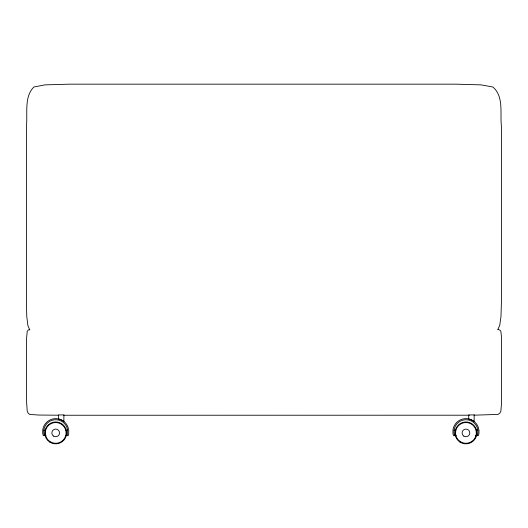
<?xml version="1.0" encoding="UTF-8"?>
<svg xmlns="http://www.w3.org/2000/svg" width="528" height="528" viewBox="0 0 528 528"><rect width="100%" height="100%" fill="white"/><g stroke="black" fill="none" stroke-linecap="round" stroke-linejoin="round"><path stroke-width="0.79" d="M67.003 435.646L67.61 433.554L67.67 430.412L66.917 427.37A12.025 12.025 0 0 0 43.831 429.95L43.771 433.092L44.398 435.646M477.246 435.646L477.847 433.554L477.906 430.412L477.154 427.37A12.025 12.025 0 0 0 454.073 429.95L454.007 433.092L454.641 435.646M497.798 329.479L499.712 325.519L500.986 316.483L501.415 302.062L501.415 126.265C499.93 113.414 504.009 96.512 492.908 87.021L481.18 84.883L456.199 84.17L69.227 84.17L44.9 84.883L33.818 87.021C23.846 97.198 27.872 113.434 26.4 126.265L26.4 302.062L26.77 316.483L27.885 325.519L29.792 330.04M29.773 329.36L28.175 330.086L27.225 331.294L26.585 338.283L26.585 402.138L27.225 411.147L28.175 413.193L29.773 414.427L38.762 415.041L58.733 415.213M469.418 415.206L63.571 415.246M474.256 415.166L498.016 414.427L499.811 413.193L500.881 411.147L501.6 402.138L501.6 338.283L500.881 331.294L499.811 330.086L498.016 329.36M63.848 421.496L63.921 414.929L58.456 414.929L58.456 418.994M43.824 430.175L45.467 430.175M65.967 430.175L67.61 430.175M454.067 430.175L455.704 430.175M476.21 430.175L477.847 430.175M46.015 435.646L43.276 435.646L42.676 433.211L42.742 429.785A13.127 13.127 0 0 1 67.94 426.967L68.765 430.294L68.699 433.719L68.145 435.646L65.386 435.646M456.258 435.646L453.512 435.646L452.912 433.211L452.978 429.785A13.127 13.127 0 0 1 478.183 426.967L479.008 430.294L478.936 433.719L478.381 435.646L475.629 435.646M58.568 419.027L60.977 419.727L63.914 421.496M474.157 414.929L468.692 414.929L468.692 418.994L471.22 419.727L474.151 421.496L474.157 414.929M49.639 442.015A10.943 10.943 0 0 0 66.62 433.607A10.943 10.943 0 0 0 50.846 423.106A10.943 10.943 0 0 0 49.639 442.015M459.875 442.015A10.943 10.943 0 0 0 476.857 433.607A10.943 10.943 0 0 0 461.089 423.106A10.943 10.943 0 0 0 459.875 442.015M463.815 436.102A3.835 3.835 0 0 0 469.768 433.158A3.835 3.835 0 0 0 464.237 429.469A3.835 3.835 0 0 0 463.815 436.102M460.185 441.553A10.388 10.388 0 0 0 476.309 433.574A10.388 10.388 0 0 0 461.333 423.601A10.388 10.388 0 0 0 460.185 441.553M53.572 436.102A3.835 3.835 0 0 0 59.532 433.158A3.835 3.835 0 0 0 54.001 429.469A3.835 3.835 0 0 0 53.572 436.102M49.942 441.553A10.388 10.388 0 0 0 66.066 433.574A10.388 10.388 0 0 0 51.097 423.601A10.388 10.388 0 0 0 49.942 441.553"/></g></svg>
